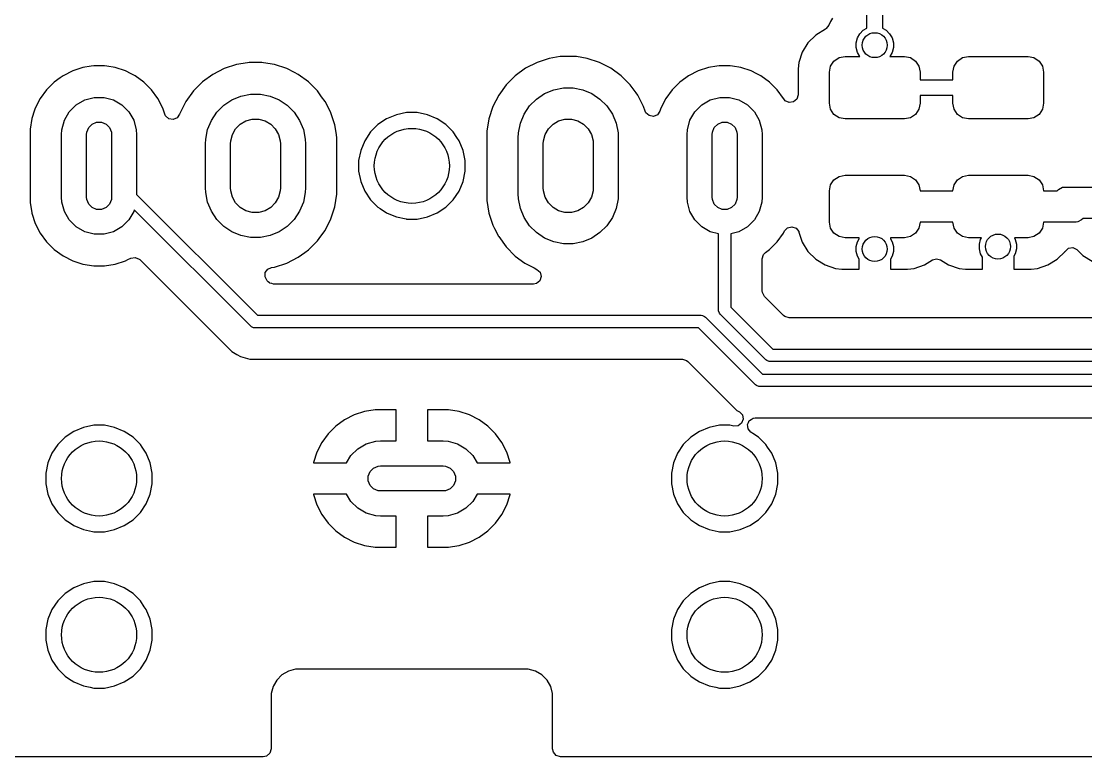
# Model space of a CAD drawing. Extents: x 1.91 to 4.47, y -4.27 to -2.07.
# Drawn here: x 3.105 to 3.775, y -4.27 to -3.807 of the extents above; entities that cross this region are included whole.
import ezdxf

# ---------------------------------------------------------------- set-up
doc = ezdxf.new("R2010")
doc.units = 0
doc.header["$MEASUREMENT"] = 0
doc.layers.add('BLACK', color=7, linetype='CONTINUOUS')

msp = doc.modelspace()

# ---------------------------------------------------------------- linework, layer by layer
at = {"layer": 'BLACK', "linetype": 'CONTINUOUS'}
for p, q in [((3.63681, -3.81097), (3.63681, -3.79791)), ((3.61523, -3.8046), (3.6138, -3.80673)), ((3.64665, -3.79995), (3.64665, -3.81097)), ((3.61069, -3.81148), (3.60458, -3.81525)), ((3.61109, -3.81125), (3.61069, -3.81148)), ((3.61282, -3.80911), (3.61109, -3.81125)), ((3.6138, -3.80673), (3.61282, -3.80911)), ((3.63454, -3.81228), (3.63681, -3.81097)), ((3.64665, -3.81097), (3.64892, -3.81228)), ((3.60458, -3.81525), (3.5997, -3.82013)), ((3.63002, -3.82011), (3.63082, -3.81713)), ((3.63082, -3.81713), (3.63236, -3.81446)), ((3.63236, -3.81446), (3.63454, -3.81228)), ((3.64892, -3.81228), (3.6511, -3.81446)), ((3.6511, -3.81446), (3.65264, -3.81713)), ((3.65264, -3.81713), (3.65344, -3.82011)), ((3.5997, -3.82013), (3.59607, -3.82601)), ((3.63002, -3.8232), (3.63002, -3.82011)), ((3.63082, -3.82617), (3.63002, -3.8232)), ((3.65344, -3.8232), (3.65264, -3.82617)), ((3.65344, -3.82011), (3.65344, -3.8232)), ((3.43683, -3.82998), (3.42916, -3.83247)), ((3.44383, -3.82887), (3.43683, -3.82998)), ((3.44479, -3.82872), (3.44383, -3.82887)), ((3.45285, -3.82872), (3.44479, -3.82872)), ((3.45394, -3.82889), (3.45285, -3.82872)), ((3.46081, -3.82998), (3.45394, -3.82889)), ((3.46847, -3.83247), (3.46081, -3.82998)), ((3.59604, -3.82609), (3.5939, -3.83257)), ((3.59607, -3.82601), (3.59604, -3.82609)), ((3.59607, -3.82601), (3.59607, -3.82601)), ((3.61394, -3.83482), (3.61607, -3.83162)), ((3.61607, -3.83162), (3.61926, -3.82949)), ((3.61926, -3.82949), (3.62303, -3.82874)), ((3.62303, -3.82874), (3.6323, -3.82874)), ((3.6323, -3.82874), (3.63082, -3.82617)), ((3.65264, -3.82617), (3.65116, -3.82874)), ((3.65116, -3.82874), (3.66043, -3.82874)), ((3.66043, -3.82874), (3.6642, -3.82949)), ((3.6642, -3.82949), (3.66739, -3.83162)), ((3.66739, -3.83162), (3.66953, -3.83482)), ((3.69169, -3.83482), (3.69383, -3.83162)), ((3.69383, -3.83162), (3.69702, -3.82949)), ((3.69702, -3.82949), (3.70079, -3.82874)), ((3.70079, -3.82874), (3.73819, -3.82874)), ((3.73819, -3.82874), (3.74196, -3.82949)), ((3.74196, -3.82949), (3.74515, -3.83162)), ((3.74515, -3.83162), (3.74728, -3.83482)), ((3.13691, -3.8378), (3.13084, -3.8409)), ((3.1434, -3.83569), (3.13691, -3.8378)), ((3.14857, -3.83487), (3.1434, -3.83569)), ((3.15013, -3.83463), (3.14857, -3.83487)), ((3.15695, -3.83463), (3.15013, -3.83463)), ((3.15851, -3.83487), (3.15695, -3.83463)), ((3.16369, -3.83569), (3.15851, -3.83487)), ((3.17017, -3.8378), (3.16369, -3.83569)), ((3.16369, -3.83569), (3.16369, -3.83569)), ((3.16369, -3.83569), (3.16369, -3.83569)), ((3.17017, -3.8378), (3.17017, -3.8378)), ((3.17382, -3.83966), (3.17017, -3.8378)), ((3.17017, -3.8378), (3.17017, -3.8378)), ((3.23231, -3.83641), (3.22513, -3.84007)), ((3.23998, -3.83392), (3.23231, -3.83641)), ((3.24698, -3.83281), (3.23998, -3.83392)), ((3.24794, -3.83266), (3.24698, -3.83281)), ((3.256, -3.83266), (3.24794, -3.83266)), ((3.25709, -3.83283), (3.256, -3.83266)), ((3.26396, -3.83392), (3.25709, -3.83283)), ((3.27162, -3.83641), (3.26396, -3.83392)), ((3.27656, -3.83892), (3.27162, -3.83641)), ((3.42198, -3.83613), (3.41546, -3.84087)), ((3.42916, -3.83247), (3.42198, -3.83613)), ((3.4727, -3.83463), (3.46847, -3.83247)), ((3.47565, -3.83613), (3.4727, -3.83463)), ((3.48217, -3.84087), (3.47565, -3.83613)), ((3.47565, -3.83613), (3.47565, -3.83613)), ((3.47565, -3.83613), (3.47565, -3.83613)), ((3.53061, -3.8378), (3.52454, -3.8409)), ((3.5371, -3.83569), (3.53061, -3.8378)), ((3.54227, -3.83487), (3.5371, -3.83569)), ((3.54383, -3.83463), (3.54227, -3.83487)), ((3.55065, -3.83463), (3.54383, -3.83463)), ((3.55222, -3.83487), (3.55065, -3.83463)), ((3.55739, -3.83569), (3.55222, -3.83487)), ((3.56388, -3.8378), (3.55739, -3.83569)), ((3.55739, -3.83569), (3.55739, -3.83569)), ((3.55739, -3.83569), (3.55739, -3.83569)), ((3.56752, -3.83966), (3.56388, -3.8378)), ((3.56388, -3.8378), (3.56388, -3.8378)), ((3.56388, -3.8378), (3.56388, -3.8378)), ((3.5939, -3.83257), (3.59348, -3.83661)), ((3.59348, -3.83661), (3.59348, -3.85293)), ((3.5939, -3.83257), (3.5939, -3.83257)), ((3.5939, -3.83257), (3.5939, -3.83257)), ((3.61319, -3.83858), (3.61394, -3.83482)), ((3.61319, -3.85827), (3.61319, -3.83858)), ((3.66953, -3.83482), (3.67028, -3.83858)), ((3.67028, -3.83858), (3.67028, -3.8435)), ((3.69094, -3.83858), (3.69169, -3.83482)), ((3.69094, -3.8435), (3.69094, -3.83858)), ((3.74728, -3.83482), (3.74803, -3.83858)), ((3.74803, -3.83858), (3.74803, -3.85827)), ((3.12532, -3.84491), (3.1205, -3.84973)), ((3.12911, -3.84215), (3.12532, -3.84491)), ((3.12532, -3.84491), (3.12532, -3.84491)), ((3.12532, -3.84491), (3.12532, -3.84491)), ((3.13084, -3.8409), (3.12911, -3.84215)), ((3.17625, -3.8409), (3.17382, -3.83966)), ((3.18177, -3.84491), (3.17625, -3.8409)), ((3.18659, -3.84973), (3.18177, -3.84491)), ((3.21861, -3.8448), (3.21291, -3.8505)), ((3.22513, -3.84007), (3.21861, -3.8448)), ((3.2788, -3.84007), (3.27656, -3.83892)), ((3.28532, -3.8448), (3.2788, -3.84007)), ((3.2788, -3.84007), (3.2788, -3.84007)), ((3.2788, -3.84007), (3.2788, -3.84007)), ((3.29102, -3.8505), (3.28532, -3.8448)), ((3.41546, -3.84087), (3.40976, -3.84657)), ((3.48787, -3.84657), (3.48217, -3.84087)), ((3.51902, -3.84491), (3.5142, -3.84973)), ((3.52282, -3.84215), (3.51902, -3.84491)), ((3.51902, -3.84491), (3.51902, -3.84491)), ((3.51902, -3.84491), (3.51902, -3.84491)), ((3.52454, -3.8409), (3.52282, -3.84215)), ((3.56995, -3.8409), (3.56752, -3.83966)), ((3.57547, -3.84491), (3.56995, -3.8409)), ((3.58029, -3.84973), (3.57547, -3.84491)), ((3.67028, -3.8435), (3.69094, -3.8435)), ((3.12048, -3.84975), (3.11649, -3.85524)), ((3.1205, -3.84973), (3.12048, -3.84975)), ((3.1205, -3.84973), (3.1205, -3.84973)), ((3.1205, -3.84973), (3.1205, -3.84973)), ((3.1906, -3.85524), (3.18659, -3.84973)), ((3.21291, -3.8505), (3.20818, -3.85702)), ((3.29362, -3.85408), (3.29102, -3.8505)), ((3.40976, -3.84657), (3.40503, -3.85309)), ((3.43397, -3.85214), (3.43968, -3.84978)), ((3.43968, -3.84978), (3.44573, -3.84858)), ((3.44573, -3.84858), (3.45191, -3.84858)), ((3.45191, -3.84858), (3.45796, -3.84978)), ((3.45796, -3.84978), (3.46367, -3.85214)), ((3.49159, -3.85169), (3.48787, -3.84657)), ((3.49261, -3.85309), (3.49159, -3.85169)), ((3.51418, -3.84975), (3.51019, -3.85524)), ((3.5142, -3.84973), (3.51418, -3.84975)), ((3.5142, -3.84973), (3.5142, -3.84973)), ((3.5142, -3.84973), (3.5142, -3.84973)), ((3.5843, -3.85524), (3.58029, -3.84973)), ((3.11649, -3.85524), (3.11339, -3.86132)), ((3.13916, -3.85921), (3.1445, -3.85613)), ((3.1445, -3.85613), (3.15046, -3.85453)), ((3.15046, -3.85453), (3.15663, -3.85453)), ((3.15663, -3.85453), (3.16258, -3.85613)), ((3.16258, -3.85613), (3.16792, -3.85921)), ((3.1937, -3.86132), (3.1906, -3.85524)), ((3.20818, -3.85702), (3.20452, -3.8642)), ((3.23199, -3.85951), (3.23712, -3.85608)), ((3.23712, -3.85608), (3.24283, -3.85372)), ((3.24283, -3.85372), (3.24888, -3.85251)), ((3.24888, -3.85251), (3.25506, -3.85251)), ((3.25506, -3.85251), (3.26111, -3.85372)), ((3.26111, -3.85372), (3.26682, -3.85608)), ((3.26682, -3.85608), (3.27195, -3.85951)), ((3.29576, -3.85702), (3.29362, -3.85408)), ((3.29741, -3.86027), (3.29576, -3.85702)), ((3.40503, -3.85309), (3.40137, -3.86027)), ((3.42447, -3.85994), (3.42884, -3.85557)), ((3.42884, -3.85557), (3.43397, -3.85214)), ((3.46367, -3.85214), (3.4688, -3.85557)), ((3.4688, -3.85557), (3.47317, -3.85994)), ((3.49627, -3.86027), (3.49261, -3.85309)), ((3.51019, -3.85524), (3.50709, -3.86132)), ((3.53286, -3.85921), (3.5382, -3.85613)), ((3.5382, -3.85613), (3.54416, -3.85453)), ((3.54416, -3.85453), (3.55033, -3.85453)), ((3.55033, -3.85453), (3.55628, -3.85613)), ((3.55628, -3.85613), (3.56162, -3.85921)), ((3.5844, -3.85541), (3.5843, -3.85524)), ((3.5843, -3.85524), (3.5843, -3.85524)), ((3.58444, -3.85539), (3.5844, -3.85541)), ((3.58541, -3.85662), (3.58444, -3.85539)), ((3.58791, -3.85777), (3.58541, -3.85662)), ((3.59063, -3.85737), (3.58791, -3.85777)), ((3.59271, -3.85557), (3.59063, -3.85737)), ((3.59348, -3.85293), (3.59271, -3.85557)), ((3.61394, -3.86203), (3.61319, -3.85827)), ((3.67028, -3.85827), (3.66953, -3.86203)), ((3.69094, -3.85335), (3.67028, -3.85335)), ((3.67028, -3.85335), (3.67028, -3.85827)), ((3.69094, -3.85827), (3.69094, -3.85335)), ((3.69169, -3.86203), (3.69094, -3.85827)), ((3.74803, -3.85827), (3.74728, -3.86203)), ((3.11297, -3.86262), (3.11128, -3.86781)), ((3.11339, -3.86132), (3.11297, -3.86262)), ((3.11339, -3.86132), (3.11339, -3.86132)), ((3.11339, -3.86132), (3.11339, -3.86132)), ((3.13172, -3.86891), (3.1348, -3.86357)), ((3.1348, -3.86357), (3.13916, -3.85921)), ((3.16792, -3.85921), (3.17228, -3.86357)), ((3.17228, -3.86357), (3.17537, -3.86891)), ((3.19493, -3.86513), (3.1937, -3.86132)), ((3.19539, -3.86614), (3.19493, -3.86513)), ((3.20422, -3.86513), (3.20267, -3.8674)), ((3.20452, -3.8642), (3.20422, -3.86513)), ((3.22419, -3.86901), (3.22762, -3.86388)), ((3.22762, -3.86388), (3.23199, -3.85951)), ((3.27195, -3.85951), (3.27632, -3.86388)), ((3.27632, -3.86388), (3.27975, -3.86901)), ((3.29942, -3.8642), (3.29741, -3.86027)), ((3.30191, -3.87187), (3.29942, -3.8642)), ((3.34063, -3.86544), (3.33453, -3.86796)), ((3.3471, -3.86415), (3.34063, -3.86544)), ((3.34063, -3.86544), (3.34063, -3.86544)), ((3.35369, -3.86415), (3.3471, -3.86415)), ((3.3471, -3.86415), (3.3471, -3.86415)), ((3.36016, -3.86544), (3.35369, -3.86415)), ((3.35369, -3.86415), (3.35369, -3.86415)), ((3.36625, -3.86796), (3.36016, -3.86544)), ((3.36016, -3.86544), (3.36016, -3.86544)), ((3.40137, -3.86027), (3.39888, -3.86793)), ((3.41868, -3.87078), (3.42104, -3.86507)), ((3.42104, -3.86507), (3.42447, -3.85994)), ((3.47317, -3.85994), (3.4766, -3.86507)), ((3.4766, -3.86507), (3.47896, -3.87078)), ((3.49721, -3.86316), (3.49627, -3.86027)), ((3.49767, -3.86417), (3.49721, -3.86316)), ((3.4997, -3.86603), (3.49767, -3.86417)), ((3.50494, -3.86543), (3.50241, -3.8665)), ((3.50649, -3.86316), (3.50494, -3.86543)), ((3.50709, -3.86132), (3.50649, -3.86316)), ((3.52542, -3.86891), (3.5285, -3.86357)), ((3.5285, -3.86357), (3.53286, -3.85921)), ((3.56162, -3.85921), (3.56598, -3.86357)), ((3.56598, -3.86357), (3.56907, -3.86891)), ((3.61607, -3.86523), (3.61394, -3.86203)), ((3.61926, -3.86736), (3.61607, -3.86523)), ((3.66739, -3.86523), (3.6642, -3.86736)), ((3.66953, -3.86203), (3.66739, -3.86523)), ((3.69383, -3.86523), (3.69169, -3.86203)), ((3.69702, -3.86736), (3.69383, -3.86523)), ((3.74515, -3.86523), (3.74196, -3.86736)), ((3.74728, -3.86203), (3.74515, -3.86523)), ((3.11128, -3.86781), (3.11022, -3.87454)), ((3.13012, -3.87487), (3.13172, -3.86891)), ((3.147, -3.87358), (3.14917, -3.87141)), ((3.14917, -3.87141), (3.15201, -3.87023)), ((3.15201, -3.87023), (3.15508, -3.87023)), ((3.15508, -3.87023), (3.15792, -3.87141)), ((3.15792, -3.87141), (3.16009, -3.87358)), ((3.17537, -3.86891), (3.17696, -3.87487)), ((3.19742, -3.868), (3.19539, -3.86614)), ((3.20013, -3.86847), (3.19742, -3.868)), ((3.20267, -3.8674), (3.20013, -3.86847)), ((3.22183, -3.87472), (3.22419, -3.86901)), ((3.23947, -3.87427), (3.24238, -3.87136)), ((3.24238, -3.87136), (3.24594, -3.86931)), ((3.24594, -3.86931), (3.24991, -3.86824)), ((3.24991, -3.86824), (3.25402, -3.86824)), ((3.25402, -3.86824), (3.25799, -3.86931)), ((3.25799, -3.86931), (3.26156, -3.87136)), ((3.26156, -3.87136), (3.26446, -3.87427)), ((3.27975, -3.86901), (3.28211, -3.87472)), ((3.30265, -3.87658), (3.30191, -3.87187)), ((3.32905, -3.87163), (3.32438, -3.87629)), ((3.33453, -3.86796), (3.32905, -3.87163)), ((3.37174, -3.87163), (3.36625, -3.86796)), ((3.3764, -3.87629), (3.37174, -3.87163)), ((3.39888, -3.86793), (3.39762, -3.87589)), ((3.41747, -3.87683), (3.41868, -3.87078)), ((3.43633, -3.87427), (3.43923, -3.87136)), ((3.43923, -3.87136), (3.44279, -3.86931)), ((3.44279, -3.86931), (3.44676, -3.86824)), ((3.44676, -3.86824), (3.45087, -3.86824)), ((3.45087, -3.86824), (3.45485, -3.86931)), ((3.45485, -3.86931), (3.45841, -3.87136)), ((3.45841, -3.87136), (3.46131, -3.87427)), ((3.47896, -3.87078), (3.48016, -3.87683)), ((3.50241, -3.8665), (3.4997, -3.86603)), ((3.52382, -3.87487), (3.52542, -3.86891)), ((3.5407, -3.87358), (3.54287, -3.87141)), ((3.54287, -3.87141), (3.54571, -3.87023)), ((3.54571, -3.87023), (3.54878, -3.87023)), ((3.54878, -3.87023), (3.55162, -3.87141)), ((3.55162, -3.87141), (3.55379, -3.87358)), ((3.56907, -3.86891), (3.57066, -3.87487)), ((3.62303, -3.86811), (3.61926, -3.86736)), ((3.66043, -3.86811), (3.62303, -3.86811)), ((3.6642, -3.86736), (3.66043, -3.86811)), ((3.70079, -3.86811), (3.69702, -3.86736)), ((3.73819, -3.86811), (3.70079, -3.86811)), ((3.74196, -3.86736), (3.73819, -3.86811)), ((3.11022, -3.87454), (3.11022, -3.92073)), ((3.12992, -3.87795), (3.13012, -3.87487)), ((3.12992, -3.91732), (3.12992, -3.87795)), ((3.14567, -3.87795), (3.14582, -3.87642)), ((3.14567, -3.91732), (3.14567, -3.87795)), ((3.14582, -3.87642), (3.147, -3.87358)), ((3.16009, -3.87358), (3.16127, -3.87642)), ((3.16127, -3.87642), (3.16142, -3.87795)), ((3.16142, -3.87795), (3.16142, -3.91732)), ((3.17696, -3.87487), (3.17717, -3.87795)), ((3.17717, -3.87795), (3.17717, -3.91569)), ((3.22062, -3.88077), (3.22183, -3.87472)), ((3.23636, -3.8818), (3.23742, -3.87783)), ((3.23742, -3.87783), (3.23947, -3.87427)), ((3.26446, -3.87427), (3.26652, -3.87783)), ((3.26652, -3.87783), (3.26758, -3.8818)), ((3.28211, -3.87472), (3.28331, -3.88077)), ((3.30317, -3.87983), (3.30265, -3.87658)), ((3.32438, -3.87629), (3.32072, -3.88178)), ((3.37877, -3.87983), (3.3764, -3.87629)), ((3.39762, -3.87589), (3.39762, -3.91938)), ((3.41732, -3.87992), (3.41747, -3.87683)), ((3.43321, -3.8818), (3.43427, -3.87783)), ((3.43427, -3.87783), (3.43633, -3.87427)), ((3.46131, -3.87427), (3.46337, -3.87783)), ((3.46337, -3.87783), (3.46443, -3.8818)), ((3.48016, -3.87683), (3.48031, -3.87992)), ((3.52362, -3.87795), (3.52382, -3.87487)), ((3.52362, -3.91732), (3.52362, -3.87795)), ((3.53937, -3.87795), (3.53952, -3.87642)), ((3.53937, -3.91732), (3.53937, -3.87795)), ((3.53952, -3.87642), (3.5407, -3.87358)), ((3.55379, -3.87358), (3.55497, -3.87642)), ((3.55497, -3.87642), (3.55512, -3.87795)), ((3.55512, -3.87795), (3.55512, -3.91732)), ((3.57066, -3.87487), (3.57087, -3.87795)), ((3.57087, -3.87795), (3.57087, -3.91732)), ((3.22047, -3.88386), (3.22062, -3.88077)), ((3.22047, -3.91142), (3.22047, -3.88386)), ((3.23622, -3.88386), (3.23636, -3.8818)), ((3.23622, -3.91142), (3.23622, -3.88386)), ((3.26758, -3.8818), (3.26772, -3.88386)), ((3.26772, -3.88386), (3.26772, -3.91142)), ((3.28331, -3.88077), (3.28346, -3.88386)), ((3.28346, -3.88386), (3.28346, -3.91142)), ((3.30317, -3.89434), (3.30317, -3.87983)), ((3.32072, -3.88178), (3.3182, -3.88787)), ((3.38007, -3.88178), (3.37877, -3.87983)), ((3.38259, -3.88787), (3.38007, -3.88178)), ((3.41732, -3.91535), (3.41732, -3.87992)), ((3.43307, -3.88386), (3.43321, -3.8818)), ((3.43307, -3.91142), (3.43307, -3.88386)), ((3.46443, -3.8818), (3.46457, -3.88386)), ((3.46457, -3.88386), (3.46457, -3.91142)), ((3.48031, -3.87992), (3.48031, -3.91535)), ((3.3182, -3.88787), (3.31691, -3.89434)), ((3.3182, -3.88787), (3.3182, -3.88787)), ((3.38388, -3.89434), (3.38259, -3.88787)), ((3.30317, -3.91545), (3.30317, -3.89434)), ((3.31691, -3.89434), (3.31691, -3.90094)), ((3.38388, -3.90094), (3.38388, -3.89434)), ((3.31691, -3.90094), (3.3182, -3.9074)), ((3.38259, -3.9074), (3.38388, -3.90094)), ((3.61607, -3.90643), (3.61926, -3.90429)), ((3.61926, -3.90429), (3.62303, -3.90354)), ((3.62303, -3.90354), (3.66043, -3.90354)), ((3.66043, -3.90354), (3.6642, -3.90429)), ((3.6642, -3.90429), (3.66739, -3.90643)), ((3.69383, -3.90643), (3.69702, -3.90429)), ((3.69702, -3.90429), (3.70079, -3.90354)), ((3.70079, -3.90354), (3.73819, -3.90354)), ((3.73819, -3.90354), (3.74196, -3.90429)), ((3.74196, -3.90429), (3.74515, -3.90643)), ((3.22062, -3.9145), (3.22047, -3.91142)), ((3.23636, -3.91347), (3.23622, -3.91142)), ((3.26772, -3.91142), (3.26758, -3.91347)), ((3.28346, -3.91142), (3.28331, -3.9145)), ((3.3182, -3.9074), (3.3182, -3.9074)), ((3.3182, -3.9074), (3.32072, -3.9135)), ((3.38007, -3.9135), (3.38259, -3.9074)), ((3.43321, -3.91347), (3.43307, -3.91142)), ((3.46457, -3.91142), (3.46443, -3.91347)), ((3.61319, -3.91339), (3.61394, -3.90962)), ((3.61394, -3.90962), (3.61607, -3.90643)), ((3.66739, -3.90643), (3.66953, -3.90962)), ((3.66953, -3.90962), (3.67028, -3.91339)), ((3.69094, -3.91339), (3.69169, -3.90962)), ((3.69169, -3.90962), (3.69383, -3.90643)), ((3.74515, -3.90643), (3.74728, -3.90962)), ((3.74728, -3.90962), (3.74803, -3.91339)), ((3.75743, -3.91245), (3.75984, -3.91114)), ((3.75984, -3.91114), (3.76088, -3.91102)), ((3.76088, -3.91102), (3.7813, -3.91102)), ((3.13012, -3.92041), (3.12992, -3.91732)), ((3.14582, -3.91886), (3.14567, -3.91732)), ((3.147, -3.9217), (3.14582, -3.91886)), ((3.16127, -3.91886), (3.16009, -3.9217)), ((3.16142, -3.91732), (3.16127, -3.91886)), ((3.17717, -3.91569), (3.25321, -3.99173)), ((3.22183, -3.92056), (3.22062, -3.9145)), ((3.23742, -3.91744), (3.23636, -3.91347)), ((3.23947, -3.921), (3.23742, -3.91744)), ((3.26652, -3.91744), (3.26446, -3.921)), ((3.26758, -3.91347), (3.26652, -3.91744)), ((3.28331, -3.9145), (3.28211, -3.92056)), ((3.30191, -3.92341), (3.30317, -3.91545)), ((3.32072, -3.9135), (3.32438, -3.91898)), ((3.32438, -3.91898), (3.32905, -3.92365)), ((3.37174, -3.92365), (3.3764, -3.91898)), ((3.3764, -3.91898), (3.38007, -3.9135)), ((3.41747, -3.91844), (3.41732, -3.91535)), ((3.41868, -3.9245), (3.41747, -3.91844)), ((3.43427, -3.91744), (3.43321, -3.91347)), ((3.43633, -3.921), (3.43427, -3.91744)), ((3.46337, -3.91744), (3.46131, -3.921)), ((3.46443, -3.91347), (3.46337, -3.91744)), ((3.48016, -3.91844), (3.47896, -3.9245)), ((3.48031, -3.91535), (3.48016, -3.91844)), ((3.52382, -3.92041), (3.52362, -3.91732)), ((3.53952, -3.91886), (3.53937, -3.91732)), ((3.5407, -3.9217), (3.53952, -3.91886)), ((3.55497, -3.91886), (3.55379, -3.9217)), ((3.55512, -3.91732), (3.55497, -3.91886)), ((3.57087, -3.91732), (3.57066, -3.92041)), ((3.61319, -3.93307), (3.61319, -3.91339)), ((3.67028, -3.91339), (3.69094, -3.91339)), ((3.74803, -3.91339), (3.7565, -3.91339)), ((3.7565, -3.91339), (3.75743, -3.91245)), ((3.11022, -3.92073), (3.11126, -3.92731)), ((3.13172, -3.92636), (3.13012, -3.92041)), ((3.14917, -3.92387), (3.147, -3.9217)), ((3.15201, -3.92505), (3.14917, -3.92387)), ((3.15508, -3.92505), (3.15201, -3.92505)), ((3.15792, -3.92387), (3.15508, -3.92505)), ((3.16009, -3.9217), (3.15792, -3.92387)), ((3.17565, -3.92531), (3.17537, -3.92636)), ((3.24879, -3.99845), (3.17565, -3.92531)), ((3.22419, -3.92626), (3.22183, -3.92056)), ((3.24238, -3.92391), (3.23947, -3.921)), ((3.24594, -3.92597), (3.24238, -3.92391)), ((3.26156, -3.92391), (3.25799, -3.92597)), ((3.26446, -3.921), (3.26156, -3.92391)), ((3.28211, -3.92056), (3.27975, -3.92626)), ((3.29942, -3.93107), (3.30191, -3.92341)), ((3.32905, -3.92365), (3.33037, -3.92453)), ((3.33037, -3.92453), (3.33453, -3.92731)), ((3.36625, -3.92731), (3.37174, -3.92365)), ((3.39762, -3.91938), (3.39888, -3.92734)), ((3.42104, -3.9302), (3.41868, -3.9245)), ((3.43923, -3.92391), (3.43633, -3.921)), ((3.44279, -3.92597), (3.43923, -3.92391)), ((3.45841, -3.92391), (3.45485, -3.92597)), ((3.46131, -3.921), (3.45841, -3.92391)), ((3.47896, -3.9245), (3.4766, -3.9302)), ((3.52542, -3.92636), (3.52382, -3.92041)), ((3.54287, -3.92387), (3.5407, -3.9217)), ((3.54571, -3.92505), (3.54287, -3.92387)), ((3.54878, -3.92505), (3.54571, -3.92505)), ((3.55162, -3.92387), (3.54878, -3.92505)), ((3.55379, -3.9217), (3.55162, -3.92387)), ((3.57066, -3.92041), (3.56907, -3.92636)), ((3.11126, -3.92731), (3.11128, -3.92747)), ((3.11128, -3.92747), (3.11339, -3.93395)), ((3.1348, -3.9317), (3.13172, -3.92636)), ((3.13916, -3.93606), (3.1348, -3.9317)), ((3.17228, -3.9317), (3.16792, -3.93606)), ((3.17537, -3.92636), (3.17228, -3.9317)), ((3.22762, -3.9314), (3.22419, -3.92626)), ((3.23199, -3.93576), (3.22762, -3.9314)), ((3.24991, -3.92703), (3.24594, -3.92597)), ((3.25402, -3.92703), (3.24991, -3.92703)), ((3.25799, -3.92597), (3.25402, -3.92703)), ((3.27632, -3.9314), (3.27195, -3.93576)), ((3.27975, -3.92626), (3.27632, -3.9314)), ((3.29576, -3.93825), (3.29942, -3.93107)), ((3.33453, -3.92731), (3.33453, -3.92731)), ((3.33453, -3.92731), (3.33453, -3.92731)), ((3.33453, -3.92731), (3.33591, -3.92788)), ((3.33591, -3.92788), (3.34063, -3.92984)), ((3.34063, -3.92984), (3.34684, -3.93107)), ((3.34684, -3.93107), (3.3471, -3.93112)), ((3.3471, -3.93112), (3.3471, -3.93112)), ((3.3471, -3.93112), (3.3471, -3.93112)), ((3.3471, -3.93112), (3.35369, -3.93112)), ((3.35369, -3.93112), (3.36016, -3.92984)), ((3.35369, -3.93112), (3.35369, -3.93112)), ((3.36016, -3.92984), (3.36625, -3.92731)), ((3.39888, -3.92734), (3.40137, -3.93501)), ((3.42447, -3.93534), (3.42104, -3.9302)), ((3.44676, -3.92703), (3.44279, -3.92597)), ((3.45087, -3.92703), (3.44676, -3.92703)), ((3.45485, -3.92597), (3.45087, -3.92703)), ((3.4766, -3.9302), (3.47317, -3.93534)), ((3.5285, -3.9317), (3.52542, -3.92636)), ((3.53286, -3.93606), (3.5285, -3.9317)), ((3.56598, -3.9317), (3.56162, -3.93606)), ((3.56907, -3.92636), (3.56598, -3.9317)), ((3.7719, -3.93164), (3.76949, -3.93296)), ((3.77283, -3.93071), (3.7719, -3.93164)), ((3.7813, -3.93071), (3.77283, -3.93071)), ((3.11339, -3.93395), (3.11649, -3.94003)), ((3.1445, -3.93915), (3.13916, -3.93606)), ((3.15046, -3.94074), (3.1445, -3.93915)), ((3.16258, -3.93915), (3.15663, -3.94074)), ((3.16792, -3.93606), (3.16258, -3.93915)), ((3.23712, -3.93919), (3.23199, -3.93576)), ((3.24283, -3.94156), (3.23712, -3.93919)), ((3.26682, -3.93919), (3.26111, -3.94156)), ((3.27195, -3.93576), (3.26682, -3.93919)), ((3.2931, -3.94191), (3.29576, -3.93825)), ((3.40137, -3.93501), (3.40247, -3.93718)), ((3.40247, -3.93718), (3.40492, -3.94198)), ((3.42884, -3.9397), (3.42447, -3.93534)), ((3.47317, -3.93534), (3.4688, -3.9397)), ((3.5382, -3.93915), (3.53286, -3.93606)), ((3.54331, -3.94051), (3.5382, -3.93915)), ((3.55628, -3.93915), (3.55118, -3.94051)), ((3.56162, -3.93606), (3.55628, -3.93915)), ((3.5843, -3.94003), (3.58501, -3.93864)), ((3.58501, -3.93864), (3.5869, -3.93664)), ((3.5869, -3.93664), (3.58957, -3.93598)), ((3.58957, -3.93598), (3.59217, -3.93686)), ((3.59217, -3.93686), (3.59388, -3.93902)), ((3.59388, -3.93902), (3.59399, -3.93932)), ((3.61394, -3.93684), (3.61319, -3.93307)), ((3.61607, -3.94003), (3.61394, -3.93684)), ((3.66953, -3.93684), (3.66739, -3.94003)), ((3.67028, -3.93307), (3.66953, -3.93684)), ((3.69094, -3.93307), (3.67028, -3.93307)), ((3.69169, -3.93684), (3.69094, -3.93307)), ((3.69383, -3.94003), (3.69169, -3.93684)), ((3.74728, -3.93684), (3.74515, -3.94003)), ((3.74803, -3.93307), (3.74728, -3.93684)), ((3.76845, -3.93307), (3.74803, -3.93307)), ((3.76949, -3.93296), (3.76845, -3.93307)), ((3.11649, -3.94003), (3.1205, -3.94555)), ((3.1205, -3.94555), (3.12532, -3.95037)), ((3.15663, -3.94074), (3.15046, -3.94074)), ((3.24888, -3.94276), (3.24283, -3.94156)), ((3.25506, -3.94276), (3.24888, -3.94276)), ((3.26111, -3.94156), (3.25506, -3.94276)), ((3.28532, -3.95047), (3.29102, -3.94477)), ((3.29102, -3.94477), (3.2931, -3.94191)), ((3.29102, -3.94477), (3.29102, -3.94477)), ((3.29102, -3.94477), (3.29102, -3.94477)), ((3.40492, -3.94198), (3.40503, -3.94219)), ((3.40503, -3.94219), (3.40976, -3.94871)), ((3.43397, -3.94313), (3.42884, -3.9397)), ((3.43968, -3.94549), (3.43397, -3.94313)), ((3.44573, -3.9467), (3.43968, -3.94549)), ((3.45796, -3.94549), (3.45191, -3.9467)), ((3.46367, -3.94313), (3.45796, -3.94549)), ((3.4688, -3.9397), (3.46367, -3.94313)), ((3.54331, -3.98819), (3.54331, -3.94051)), ((3.55118, -3.94051), (3.55118, -3.98656)), ((3.57547, -3.95037), (3.58029, -3.94555)), ((3.58029, -3.94555), (3.5843, -3.94003)), ((3.59399, -3.93932), (3.59609, -3.94563)), ((3.59609, -3.94563), (3.59609, -3.94563)), ((3.59609, -3.94563), (3.59971, -3.95151)), ((3.61926, -3.94216), (3.61607, -3.94003)), ((3.62303, -3.94291), (3.61926, -3.94216)), ((3.63189, -3.94291), (3.62303, -3.94291)), ((3.63002, -3.94846), (3.63082, -3.94548)), ((3.63082, -3.94548), (3.63189, -3.94363)), ((3.63189, -3.94363), (3.63189, -3.94291)), ((3.66043, -3.94291), (3.65157, -3.94291)), ((3.65157, -3.94291), (3.65157, -3.94363)), ((3.65157, -3.94363), (3.65264, -3.94548)), ((3.65264, -3.94548), (3.65344, -3.94846)), ((3.6642, -3.94216), (3.66043, -3.94291)), ((3.66739, -3.94003), (3.6642, -3.94216)), ((3.69702, -3.94216), (3.69383, -3.94003)), ((3.70079, -3.94291), (3.69702, -3.94216)), ((3.70895, -3.94291), (3.70079, -3.94291)), ((3.70758, -3.94688), (3.70838, -3.94391)), ((3.70838, -3.94391), (3.70895, -3.94291)), ((3.73819, -3.94291), (3.72963, -3.94291)), ((3.72963, -3.94291), (3.7302, -3.94391)), ((3.7302, -3.94391), (3.731, -3.94688)), ((3.74196, -3.94216), (3.73819, -3.94291)), ((3.74515, -3.94003), (3.74196, -3.94216)), ((3.12532, -3.95037), (3.13084, -3.95438)), ((3.2788, -3.95521), (3.28304, -3.95213)), ((3.28304, -3.95213), (3.28532, -3.95047)), ((3.28532, -3.95047), (3.28532, -3.95047)), ((3.28532, -3.95047), (3.28532, -3.95047)), ((3.40976, -3.94871), (3.41546, -3.95441)), ((3.45191, -3.9467), (3.44573, -3.9467)), ((3.57166, -3.95355), (3.5729, -3.95224)), ((3.5729, -3.95224), (3.57547, -3.95037)), ((3.59971, -3.95151), (3.60459, -3.95639)), ((3.63002, -3.95154), (3.63002, -3.94846)), ((3.63082, -3.95452), (3.63002, -3.95154)), ((3.65344, -3.95154), (3.65264, -3.95452)), ((3.65344, -3.94846), (3.65344, -3.95154)), ((3.70758, -3.94997), (3.70758, -3.94688)), ((3.70838, -3.95295), (3.70758, -3.94997)), ((3.731, -3.94997), (3.7302, -3.95295)), ((3.731, -3.94688), (3.731, -3.94997)), ((3.75663, -3.95639), (3.76151, -3.95151)), ((3.76151, -3.95151), (3.76158, -3.9514)), ((3.76158, -3.9514), (3.76164, -3.95134)), ((3.76164, -3.95134), (3.76168, -3.95129)), ((3.76168, -3.95129), (3.76169, -3.95129)), ((3.76169, -3.95129), (3.76362, -3.94956)), ((3.76362, -3.94956), (3.76634, -3.94912)), ((3.76634, -3.94912), (3.76886, -3.95021)), ((3.76886, -3.95021), (3.76918, -3.95051)), ((3.76918, -3.95051), (3.7727, -3.95403)), ((3.13084, -3.95438), (3.13691, -3.95748)), ((3.13691, -3.95748), (3.1434, -3.95958)), ((3.16369, -3.95958), (3.17017, -3.95748)), ((3.17017, -3.95748), (3.17173, -3.95669)), ((3.17173, -3.95669), (3.17349, -3.95579)), ((3.17349, -3.95579), (3.17619, -3.95528)), ((3.17619, -3.95528), (3.17874, -3.95631)), ((3.17874, -3.95631), (3.17916, -3.95669)), ((3.17916, -3.95669), (3.23706, -4.01459)), ((3.26396, -3.96136), (3.27162, -3.95887)), ((3.27162, -3.95887), (3.2788, -3.95521)), ((3.41546, -3.95441), (3.42156, -3.95884)), ((3.42156, -3.95884), (3.42198, -3.95915)), ((3.42198, -3.95915), (3.42728, -3.96184)), ((3.57089, -3.95619), (3.57166, -3.95355)), ((3.57089, -3.97637), (3.57089, -3.95619)), ((3.60459, -3.95639), (3.61047, -3.96001)), ((3.63189, -3.95637), (3.63082, -3.95452)), ((3.63189, -3.9626), (3.63189, -3.95637)), ((3.65264, -3.95452), (3.65157, -3.95637)), ((3.65157, -3.95637), (3.65157, -3.9626)), ((3.673, -3.96001), (3.67805, -3.9569)), ((3.67805, -3.9569), (3.6807, -3.95617)), ((3.6807, -3.95617), (3.68317, -3.9569)), ((3.68317, -3.9569), (3.68822, -3.96001)), ((3.70965, -3.95514), (3.70838, -3.95295)), ((3.70965, -3.9626), (3.70965, -3.95514)), ((3.7302, -3.95295), (3.72933, -3.95446)), ((3.72933, -3.95446), (3.72933, -3.9626)), ((3.75075, -3.96001), (3.75663, -3.95639)), ((3.7727, -3.95403), (3.77858, -3.95765)), ((3.1434, -3.95958), (3.15013, -3.96065)), ((3.15013, -3.96065), (3.15013, -3.96065)), ((3.15013, -3.96065), (3.15695, -3.96065)), ((3.15695, -3.96065), (3.16369, -3.95958)), ((3.15695, -3.96065), (3.15695, -3.96065)), ((3.25797, -3.96753), (3.25816, -3.96479)), ((3.25816, -3.96479), (3.25981, -3.96259)), ((3.25981, -3.96259), (3.26197, -3.96167)), ((3.26197, -3.96167), (3.26396, -3.96136)), ((3.42728, -3.96184), (3.42915, -3.9628)), ((3.42915, -3.9628), (3.43115, -3.96468)), ((3.43115, -3.96468), (3.43181, -3.96735)), ((3.61047, -3.96001), (3.61047, -3.96001)), ((3.61047, -3.96001), (3.61702, -3.96219)), ((3.61702, -3.96219), (3.61702, -3.96219)), ((3.61702, -3.96219), (3.62106, -3.9626)), ((3.62106, -3.9626), (3.63189, -3.9626)), ((3.63189, -3.9626), (3.63189, -3.9626)), ((3.65157, -3.9626), (3.6624, -3.9626)), ((3.6624, -3.9626), (3.66644, -3.96219)), ((3.6624, -3.9626), (3.6624, -3.9626)), ((3.66644, -3.96219), (3.673, -3.96001)), ((3.673, -3.96001), (3.673, -3.96001)), ((3.68822, -3.96001), (3.68822, -3.96001)), ((3.68822, -3.96001), (3.69478, -3.96219)), ((3.69478, -3.96219), (3.69478, -3.96219)), ((3.69478, -3.96219), (3.69882, -3.9626)), ((3.69882, -3.9626), (3.70965, -3.9626)), ((3.70965, -3.9626), (3.70965, -3.9626)), ((3.72933, -3.9626), (3.74016, -3.9626)), ((3.74016, -3.9626), (3.7442, -3.96219)), ((3.74016, -3.9626), (3.74016, -3.9626)), ((3.7442, -3.96219), (3.75075, -3.96001)), ((3.75075, -3.96001), (3.75075, -3.96001)), ((3.25929, -3.96995), (3.25797, -3.96753)), ((3.25994, -3.9706), (3.25929, -3.96995)), ((3.26075, -3.97125), (3.25994, -3.9706)), ((3.26085, -3.97128), (3.26075, -3.97125)), ((3.26105, -3.97143), (3.26085, -3.97128)), ((3.26223, -3.97169), (3.26105, -3.97143)), ((3.26339, -3.97203), (3.26223, -3.97169)), ((3.42693, -3.97203), (3.26339, -3.97203)), ((3.42877, -3.97167), (3.42693, -3.97203)), ((3.43092, -3.96996), (3.42877, -3.97167)), ((3.43181, -3.96735), (3.43092, -3.96996)), ((3.571, -3.97741), (3.57089, -3.97637)), ((3.57232, -3.97983), (3.571, -3.97741)), ((3.58435, -3.99186), (3.57232, -3.97983)), ((3.25321, -3.99173), (3.53245, -3.99173)), ((3.53245, -3.99173), (3.53322, -3.99181)), ((3.53322, -3.99181), (3.53464, -3.9924)), ((3.53464, -3.9924), (3.53524, -3.99289)), ((3.54338, -3.98896), (3.54331, -3.98819)), ((3.54397, -3.99038), (3.54338, -3.98896)), ((3.54446, -3.99097), (3.54397, -3.99038)), ((3.5732, -4.01971), (3.54446, -3.99097)), ((3.55118, -3.98656), (3.57762, -4.01299)), ((3.58516, -3.99251), (3.58435, -3.99186)), ((3.5878, -3.99329), (3.58516, -3.99251)), ((3.24939, -3.99894), (3.24879, -3.99845)), ((3.25081, -3.99953), (3.24939, -3.99894)), ((3.53524, -3.99289), (3.57109, -4.02874)), ((4.03842, -3.99329), (3.5878, -3.99329)), ((3.25157, -3.99961), (3.25081, -3.99953)), ((3.53082, -3.99961), (3.25157, -3.99961)), ((3.56668, -4.03546), (3.53082, -3.99961)), ((3.23706, -4.01459), (3.23706, -4.01459)), ((3.23706, -4.01459), (3.23706, -4.01459)), ((3.23706, -4.01459), (3.24016, -4.01638)), ((3.24016, -4.01638), (3.24245, -4.0177)), ((3.24245, -4.0177), (3.24846, -4.01931)), ((3.24846, -4.01931), (3.24846, -4.01931)), ((3.24846, -4.01931), (3.25499, -4.01931)), ((3.25499, -4.01931), (3.25499, -4.01931)), ((3.25499, -4.01931), (3.52064, -4.01931)), ((3.52064, -4.01931), (3.52328, -4.02009)), ((3.57762, -4.01299), (4.19067, -4.01299)), ((3.52328, -4.02009), (3.52409, -4.02074)), ((3.52409, -4.02074), (3.55494, -4.0516)), ((3.5738, -4.0202), (3.5732, -4.01971)), ((3.57522, -4.02079), (3.5738, -4.0202)), ((3.57598, -4.02087), (3.57522, -4.02079)), ((4.1923, -4.02087), (3.57598, -4.02087)), ((3.57109, -4.02874), (4.19719, -4.02874)), ((3.56727, -4.03595), (3.56668, -4.03546)), ((3.56869, -4.03654), (3.56727, -4.03595)), ((3.56946, -4.03661), (3.56869, -4.03654)), ((4.19882, -4.03661), (3.56946, -4.03661)), ((3.32057, -4.05225), (3.31408, -4.05435)), ((3.3273, -4.05118), (3.32057, -4.05225)), ((3.34055, -4.05118), (3.3273, -4.05118)), ((3.34055, -4.07087), (3.34055, -4.05118)), ((3.37349, -4.05118), (3.36024, -4.05118)), ((3.36024, -4.05118), (3.36024, -4.07087)), ((3.38022, -4.05225), (3.37349, -4.05118)), ((3.3867, -4.05435), (3.38022, -4.05225)), ((3.55494, -4.0516), (3.55494, -4.0516)), ((3.55494, -4.0516), (3.55494, -4.0516)), ((3.55494, -4.0516), (3.55651, -4.0525)), ((3.55651, -4.0525), (3.55841, -4.05449)), ((3.30801, -4.05745), (3.3025, -4.06146)), ((3.31408, -4.05435), (3.30801, -4.05745)), ((3.39278, -4.05745), (3.3867, -4.05435)), ((3.39829, -4.06146), (3.39278, -4.05745)), ((3.55791, -4.05975), (3.55567, -4.06134)), ((3.55893, -4.05719), (3.55791, -4.05975)), ((3.55841, -4.05449), (3.55893, -4.05719)), ((3.56166, -4.06042), (3.56224, -4.05922)), ((3.56224, -4.05922), (3.56279, -4.058)), ((3.56279, -4.058), (3.56283, -4.05798)), ((3.56283, -4.05798), (3.56285, -4.05794)), ((3.56285, -4.05794), (3.56399, -4.05724)), ((3.56399, -4.05724), (3.56511, -4.05652)), ((3.56511, -4.05652), (3.56517, -4.05651)), ((3.56517, -4.05651), (3.56519, -4.05649)), ((3.56519, -4.05649), (3.56648, -4.05632)), ((3.56648, -4.05632), (3.57257, -4.05632)), ((3.57257, -4.05632), (3.57257, -4.05632)), ((3.57257, -4.05632), (3.57287, -4.05632)), ((3.57287, -4.05632), (4.19541, -4.05632)), ((3.13768, -4.06481), (3.1322, -4.06848)), ((3.14378, -4.06229), (3.13768, -4.06481)), ((3.15025, -4.061), (3.14378, -4.06229)), ((3.14378, -4.06229), (3.14378, -4.06229)), ((3.15684, -4.061), (3.15025, -4.061)), ((3.15025, -4.061), (3.15025, -4.061)), ((3.16331, -4.06229), (3.15684, -4.061)), ((3.15684, -4.061), (3.15684, -4.061)), ((3.1694, -4.06481), (3.16331, -4.06229)), ((3.16331, -4.06229), (3.16331, -4.06229)), ((3.17489, -4.06848), (3.1694, -4.06481)), ((3.29768, -4.06628), (3.29367, -4.07179)), ((3.3025, -4.06146), (3.29768, -4.06628)), ((3.40311, -4.06628), (3.39829, -4.06146)), ((3.40712, -4.07179), (3.40311, -4.06628)), ((3.53138, -4.06481), (3.5259, -4.06848)), ((3.53748, -4.06229), (3.53138, -4.06481)), ((3.54395, -4.061), (3.53748, -4.06229)), ((3.53748, -4.06229), (3.53748, -4.06229)), ((3.55054, -4.061), (3.54395, -4.061)), ((3.54395, -4.061), (3.54395, -4.061)), ((3.55312, -4.06152), (3.55054, -4.061)), ((3.55054, -4.061), (3.55054, -4.061)), ((3.55567, -4.06134), (3.55312, -4.06152)), ((3.56165, -4.06051), (3.56167, -4.06046)), ((3.56184, -4.06183), (3.56165, -4.06051)), ((3.56167, -4.06046), (3.56166, -4.06042)), ((3.56201, -4.06315), (3.56184, -4.06183)), ((3.56204, -4.06318), (3.56201, -4.06315)), ((3.56204, -4.06323), (3.56204, -4.06318)), ((3.56292, -4.06424), (3.56204, -4.06323)), ((3.56377, -4.06526), (3.56292, -4.06424)), ((3.56507, -4.06613), (3.56377, -4.06526)), ((3.56859, -4.06848), (3.56507, -4.06613)), ((3.12753, -4.07314), (3.12387, -4.07863)), ((3.1322, -4.06848), (3.12753, -4.07314)), ((3.17955, -4.07314), (3.17489, -4.06848)), ((3.18061, -4.07472), (3.17955, -4.07314)), ((3.29367, -4.07179), (3.29057, -4.07786)), ((3.31633, -4.07575), (3.32167, -4.07266)), ((3.32167, -4.07266), (3.32763, -4.07107)), ((3.32763, -4.07107), (3.33071, -4.07087)), ((3.33071, -4.07087), (3.34055, -4.07087)), ((3.36024, -4.07087), (3.37008, -4.07087)), ((3.37008, -4.07087), (3.37316, -4.07107)), ((3.37316, -4.07107), (3.37912, -4.07266)), ((3.37912, -4.07266), (3.38446, -4.07575)), ((3.41021, -4.07786), (3.40712, -4.07179)), ((3.52124, -4.07314), (3.51757, -4.07863)), ((3.5259, -4.06848), (3.52124, -4.07314)), ((3.57325, -4.07314), (3.56859, -4.06848)), ((3.57431, -4.07472), (3.57325, -4.07314)), ((3.12387, -4.07863), (3.12135, -4.08472)), ((3.18322, -4.07863), (3.18061, -4.07472)), ((3.18571, -4.08465), (3.18322, -4.07863)), ((3.29057, -4.07786), (3.28847, -4.08435)), ((3.31197, -4.08011), (3.31633, -4.07575)), ((3.38446, -4.07575), (3.38882, -4.08011)), ((3.41232, -4.08435), (3.41021, -4.07786)), ((3.51757, -4.07863), (3.51505, -4.08472)), ((3.57692, -4.07863), (3.57431, -4.07472)), ((3.57944, -4.08472), (3.57692, -4.07863)), ((3.12135, -4.08472), (3.12006, -4.09119)), ((3.12135, -4.08472), (3.12135, -4.08472)), ((3.18574, -4.08472), (3.18571, -4.08465)), ((3.18703, -4.09119), (3.18574, -4.08472)), ((3.28847, -4.08435), (3.28842, -4.08465)), ((3.28842, -4.08465), (3.30935, -4.08465)), ((3.28842, -4.08465), (3.28842, -4.08465)), ((3.30935, -4.08465), (3.31197, -4.08011)), ((3.38882, -4.08011), (3.39144, -4.08465)), ((3.39144, -4.08465), (3.41237, -4.08465)), ((3.41237, -4.08465), (3.41232, -4.08435)), ((3.41237, -4.08465), (3.41237, -4.08465)), ((3.51505, -4.08472), (3.51376, -4.09119)), ((3.51505, -4.08472), (3.51505, -4.08472)), ((3.58073, -4.09119), (3.57944, -4.08472)), ((3.12006, -4.09119), (3.12006, -4.09779)), ((3.18703, -4.09292), (3.18703, -4.09119)), ((3.18703, -4.09779), (3.18703, -4.09292)), ((3.32299, -4.09295), (3.32416, -4.09011)), ((3.32299, -4.09602), (3.32299, -4.09295)), ((3.32416, -4.09011), (3.32633, -4.08794)), ((3.32633, -4.08794), (3.32917, -4.08677)), ((3.32917, -4.08677), (3.33071, -4.08661)), ((3.33071, -4.08661), (3.37008, -4.08661)), ((3.37008, -4.08661), (3.37161, -4.08677)), ((3.37161, -4.08677), (3.37445, -4.08794)), ((3.37445, -4.08794), (3.37663, -4.09011)), ((3.37663, -4.09011), (3.3778, -4.09295)), ((3.3778, -4.09295), (3.3778, -4.09602)), ((3.51376, -4.09119), (3.51376, -4.09779)), ((3.58073, -4.09779), (3.58073, -4.09119)), ((3.12006, -4.09779), (3.12135, -4.10425)), ((3.18574, -4.10426), (3.18703, -4.09779)), ((3.32416, -4.09886), (3.32299, -4.09602)), ((3.32633, -4.10104), (3.32416, -4.09886)), ((3.37663, -4.09886), (3.37445, -4.10104)), ((3.3778, -4.09602), (3.37663, -4.09886)), ((3.51376, -4.09779), (3.51505, -4.10425)), ((3.57944, -4.10426), (3.58073, -4.09779)), ((3.12135, -4.10425), (3.12135, -4.10426)), ((3.12135, -4.10426), (3.12387, -4.11035)), ((3.18322, -4.11035), (3.18571, -4.10433)), ((3.18571, -4.10433), (3.18574, -4.10426)), ((3.30935, -4.10433), (3.28842, -4.10433)), ((3.28842, -4.10433), (3.28847, -4.10463)), ((3.28847, -4.10463), (3.29057, -4.11111)), ((3.31197, -4.10887), (3.30935, -4.10433)), ((3.32917, -4.10221), (3.32633, -4.10104)), ((3.33071, -4.10236), (3.32917, -4.10221)), ((3.37008, -4.10236), (3.33071, -4.10236)), ((3.37161, -4.10221), (3.37008, -4.10236)), ((3.37445, -4.10104), (3.37161, -4.10221)), ((3.39144, -4.10433), (3.38882, -4.10887)), ((3.41237, -4.10433), (3.39144, -4.10433)), ((3.41021, -4.11111), (3.41232, -4.10463)), ((3.41232, -4.10463), (3.41237, -4.10433)), ((3.51505, -4.10425), (3.51505, -4.10426)), ((3.51505, -4.10426), (3.51757, -4.11035)), ((3.57692, -4.11035), (3.57944, -4.10426)), ((3.12387, -4.11035), (3.12753, -4.11583)), ((3.17955, -4.11583), (3.18322, -4.11035)), ((3.29057, -4.11111), (3.29367, -4.11719)), ((3.31633, -4.11323), (3.31197, -4.10887)), ((3.32167, -4.11631), (3.31633, -4.11323)), ((3.38446, -4.11323), (3.37912, -4.11631)), ((3.38882, -4.10887), (3.38446, -4.11323)), ((3.40712, -4.11719), (3.41021, -4.11111)), ((3.51757, -4.11035), (3.52124, -4.11583)), ((3.57325, -4.11583), (3.57692, -4.11035)), ((3.12753, -4.11583), (3.1322, -4.1205)), ((3.17489, -4.1205), (3.17955, -4.11583)), ((3.29367, -4.11719), (3.29768, -4.1227)), ((3.32763, -4.11791), (3.32167, -4.11631)), ((3.33071, -4.11811), (3.32763, -4.11791)), ((3.34055, -4.11811), (3.33071, -4.11811)), ((3.34055, -4.1378), (3.34055, -4.11811)), ((3.37008, -4.11811), (3.36024, -4.11811)), ((3.36024, -4.11811), (3.36024, -4.1378)), ((3.37316, -4.11791), (3.37008, -4.11811)), ((3.37912, -4.11631), (3.37316, -4.11791)), ((3.40311, -4.1227), (3.40712, -4.11719)), ((3.52124, -4.11583), (3.5259, -4.1205)), ((3.56859, -4.1205), (3.57325, -4.11583)), ((3.1322, -4.1205), (3.1355, -4.1227)), ((3.1355, -4.1227), (3.13768, -4.12416)), ((3.13768, -4.12416), (3.14378, -4.12669)), ((3.14378, -4.12669), (3.14947, -4.12782)), ((3.15684, -4.12797), (3.16331, -4.12669)), ((3.16331, -4.12669), (3.1694, -4.12416)), ((3.1694, -4.12416), (3.17489, -4.1205)), ((3.29768, -4.1227), (3.3025, -4.12752)), ((3.39829, -4.12752), (3.40311, -4.1227)), ((3.5259, -4.1205), (3.5292, -4.1227)), ((3.5292, -4.1227), (3.53138, -4.12416)), ((3.53138, -4.12416), (3.53748, -4.12669)), ((3.53748, -4.12669), (3.54317, -4.12782)), ((3.55054, -4.12797), (3.55701, -4.12669)), ((3.55701, -4.12669), (3.5631, -4.12416)), ((3.5631, -4.12416), (3.56859, -4.1205)), ((3.14947, -4.12782), (3.15025, -4.12797)), ((3.15025, -4.12797), (3.15025, -4.12797)), ((3.15025, -4.12797), (3.15025, -4.12797)), ((3.15025, -4.12797), (3.15684, -4.12797)), ((3.15684, -4.12797), (3.15684, -4.12797)), ((3.3025, -4.12752), (3.30801, -4.13153)), ((3.30801, -4.13153), (3.31408, -4.13462)), ((3.3867, -4.13462), (3.39278, -4.13153)), ((3.39278, -4.13153), (3.39829, -4.12752)), ((3.54317, -4.12782), (3.54395, -4.12797)), ((3.54395, -4.12797), (3.54395, -4.12797)), ((3.54395, -4.12797), (3.54395, -4.12797)), ((3.54395, -4.12797), (3.55054, -4.12797)), ((3.55054, -4.12797), (3.55054, -4.12797)), ((3.31408, -4.13462), (3.32057, -4.13673)), ((3.32057, -4.13673), (3.3273, -4.1378)), ((3.3273, -4.1378), (3.34055, -4.1378)), ((3.36024, -4.1378), (3.37349, -4.1378)), ((3.37349, -4.1378), (3.37997, -4.13677)), ((3.37997, -4.13677), (3.38022, -4.13673)), ((3.38022, -4.13673), (3.3867, -4.13462)), ((3.15025, -4.15943), (3.14378, -4.16072)), ((3.15684, -4.15943), (3.15025, -4.15943)), ((3.15025, -4.15943), (3.15025, -4.15943)), ((3.16331, -4.16072), (3.15684, -4.15943)), ((3.15684, -4.15943), (3.15684, -4.15943)), ((3.54395, -4.15943), (3.53748, -4.16072)), ((3.55054, -4.15943), (3.54395, -4.15943)), ((3.54395, -4.15943), (3.54395, -4.15943)), ((3.55701, -4.16072), (3.55054, -4.15943)), ((3.55054, -4.15943), (3.55054, -4.15943)), ((3.1322, -4.1669), (3.12753, -4.17157)), ((3.13768, -4.16324), (3.1322, -4.1669)), ((3.14378, -4.16072), (3.13768, -4.16324)), ((3.14378, -4.16072), (3.14378, -4.16072)), ((3.1694, -4.16324), (3.16331, -4.16072)), ((3.16331, -4.16072), (3.16331, -4.16072)), ((3.17489, -4.1669), (3.1694, -4.16324)), ((3.17955, -4.17157), (3.17489, -4.1669)), ((3.5259, -4.1669), (3.52124, -4.17157)), ((3.53138, -4.16324), (3.5259, -4.1669)), ((3.53748, -4.16072), (3.53138, -4.16324)), ((3.53748, -4.16072), (3.53748, -4.16072)), ((3.5631, -4.16324), (3.55701, -4.16072)), ((3.55701, -4.16072), (3.55701, -4.16072)), ((3.56859, -4.1669), (3.5631, -4.16324)), ((3.57325, -4.17157), (3.56859, -4.1669)), ((3.12753, -4.17157), (3.12387, -4.17705)), ((3.18199, -4.17522), (3.17955, -4.17157)), ((3.52124, -4.17157), (3.51757, -4.17705)), ((3.57569, -4.17522), (3.57325, -4.17157)), ((3.12387, -4.17705), (3.12135, -4.18315)), ((3.18322, -4.17705), (3.18199, -4.17522)), ((3.18574, -4.18315), (3.18322, -4.17705)), ((3.51757, -4.17705), (3.51505, -4.18315)), ((3.57692, -4.17705), (3.57569, -4.17522)), ((3.57944, -4.18315), (3.57692, -4.17705)), ((3.12135, -4.18315), (3.12006, -4.18962)), ((3.12135, -4.18315), (3.12135, -4.18315)), ((3.18703, -4.18962), (3.18574, -4.18315)), ((3.51505, -4.18315), (3.51376, -4.18962)), ((3.51505, -4.18315), (3.51505, -4.18315)), ((3.58073, -4.18962), (3.57944, -4.18315)), ((3.12006, -4.18962), (3.12006, -4.19621)), ((3.18703, -4.19621), (3.18703, -4.18962)), ((3.18703, -4.18962), (3.18703, -4.18962)), ((3.51376, -4.18962), (3.51376, -4.19621)), ((3.58073, -4.19621), (3.58073, -4.18962)), ((3.12006, -4.19621), (3.12135, -4.20268)), ((3.18574, -4.20268), (3.18703, -4.19621)), ((3.51376, -4.19621), (3.51505, -4.20268)), ((3.57944, -4.20268), (3.58073, -4.19621)), ((3.12135, -4.20268), (3.12135, -4.20268)), ((3.12135, -4.20268), (3.12387, -4.20877)), ((3.18322, -4.20877), (3.18574, -4.20268)), ((3.51505, -4.20268), (3.51505, -4.20268)), ((3.51505, -4.20268), (3.51757, -4.20877)), ((3.57692, -4.20877), (3.57944, -4.20268)), ((3.12387, -4.20877), (3.12753, -4.21426)), ((3.17955, -4.21426), (3.18322, -4.20877)), ((3.51757, -4.20877), (3.52124, -4.21426)), ((3.57325, -4.21426), (3.57692, -4.20877)), ((3.12753, -4.21426), (3.1322, -4.21892)), ((3.1322, -4.21892), (3.13436, -4.22037)), ((3.13436, -4.22037), (3.13768, -4.22259)), ((3.1694, -4.22259), (3.17489, -4.21892)), ((3.17489, -4.21892), (3.17955, -4.21426)), ((3.26864, -4.21809), (3.26534, -4.22139)), ((3.27268, -4.21576), (3.26864, -4.21809)), ((3.26864, -4.21809), (3.26864, -4.21809)), ((3.27719, -4.21455), (3.27268, -4.21576)), ((3.27268, -4.21576), (3.27268, -4.21576)), ((3.27268, -4.21576), (3.27268, -4.21576)), ((3.27953, -4.21455), (3.27719, -4.21455)), ((3.28017, -4.21455), (3.27953, -4.21455)), ((3.42208, -4.21455), (3.28017, -4.21455)), ((3.42359, -4.21455), (3.42208, -4.21455)), ((3.42811, -4.21576), (3.42359, -4.21455)), ((3.43215, -4.21809), (3.42811, -4.21576)), ((3.43545, -4.22139), (3.43215, -4.21809)), ((3.52124, -4.21426), (3.5259, -4.21892)), ((3.5259, -4.21892), (3.52806, -4.22037)), ((3.52806, -4.22037), (3.53138, -4.22259)), ((3.5631, -4.22259), (3.56859, -4.21892)), ((3.56859, -4.21892), (3.57325, -4.21426)), ((3.13768, -4.22259), (3.14378, -4.22511)), ((3.14378, -4.22511), (3.14797, -4.22594)), ((3.14797, -4.22594), (3.15025, -4.2264)), ((3.15025, -4.2264), (3.15025, -4.2264)), ((3.15025, -4.2264), (3.15025, -4.2264)), ((3.15025, -4.2264), (3.15684, -4.2264)), ((3.15684, -4.2264), (3.16331, -4.22511)), ((3.15684, -4.2264), (3.15684, -4.2264)), ((3.16331, -4.22511), (3.1694, -4.22259)), ((3.263, -4.22544), (3.26179, -4.22995)), ((3.26324, -4.22502), (3.263, -4.22544)), ((3.26534, -4.22139), (3.26324, -4.22502)), ((3.26534, -4.22139), (3.26534, -4.22139)), ((3.43779, -4.22544), (3.43545, -4.22139)), ((3.439, -4.22995), (3.43779, -4.22544)), ((3.53138, -4.22259), (3.53748, -4.22511)), ((3.53748, -4.22511), (3.54167, -4.22594)), ((3.54167, -4.22594), (3.54395, -4.2264)), ((3.54395, -4.2264), (3.54395, -4.2264)), ((3.54395, -4.2264), (3.54395, -4.2264)), ((3.54395, -4.2264), (3.55054, -4.2264)), ((3.55054, -4.2264), (3.55701, -4.22511)), ((3.55054, -4.2264), (3.55054, -4.2264)), ((3.55701, -4.22511), (3.5631, -4.22259)), ((3.26179, -4.22995), (3.26179, -4.22995)), ((3.26179, -4.22995), (3.26179, -4.26478)), ((3.439, -4.26478), (3.439, -4.22995)), ((3.439, -4.22995), (3.439, -4.22995)), ((3.26102, -4.26742), (3.25894, -4.26922)), ((3.26179, -4.26478), (3.26102, -4.26742)), ((3.43944, -4.26681), (3.439, -4.26478)), ((3.44124, -4.26889), (3.43944, -4.26681)), ((3.25691, -4.26967), (2.68955, -4.26967)), ((3.25894, -4.26922), (3.25691, -4.26967)), ((3.44388, -4.26967), (3.44124, -4.26889)), ((4.35026, -4.26967), (3.44388, -4.26967))]:
    msp.add_line(p, q, dxfattribs=at)
at = {"layer": 'BLACK'}
for centre, radius in [((3.64173, -3.82165), 0.00787), ((3.35039, -3.89764), 0.02362), ((3.64173, -3.95), 0.00787), ((3.71929, -3.94843), 0.00787), ((3.15354, -4.09449), 0.02362), ((3.54724, -4.09449), 0.02362), ((3.15354, -4.19291), 0.02362), ((3.54724, -4.19291), 0.02362)]:
    msp.add_circle(centre, radius, dxfattribs=at)

doc.saveas('drawing.dxf')
